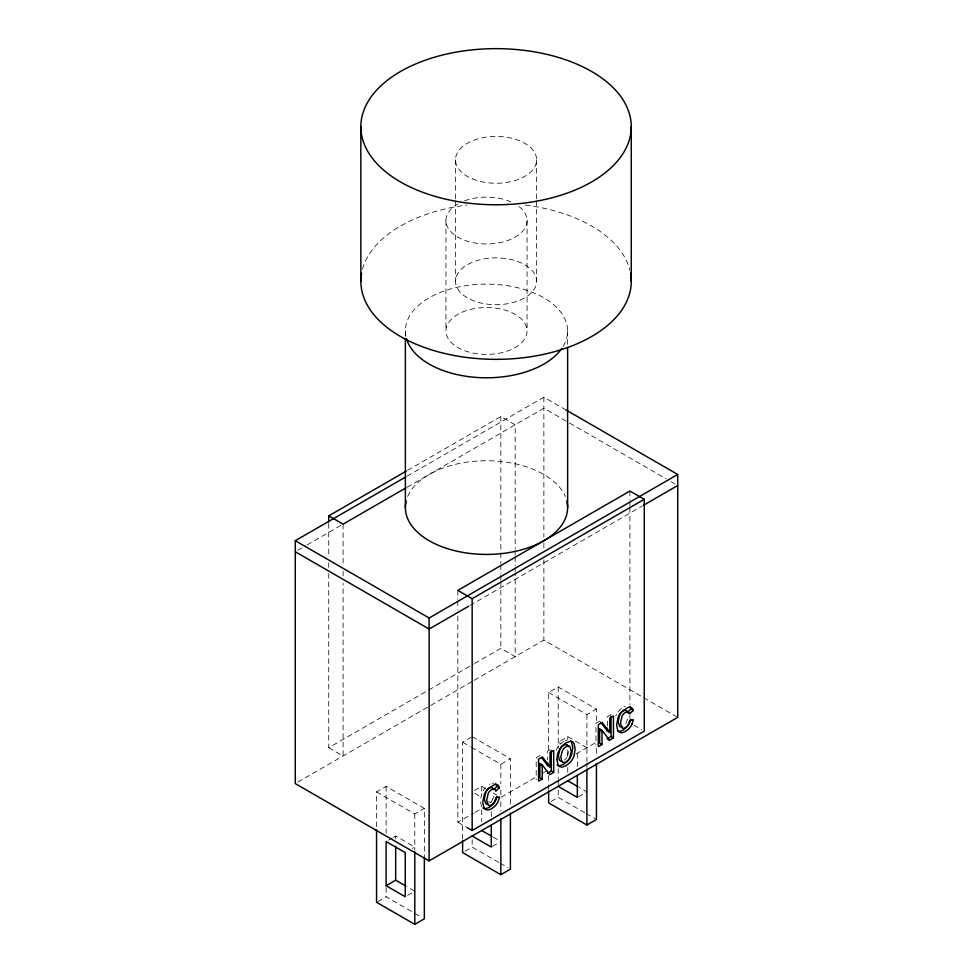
<?xml version="1.0" encoding="UTF-8"?>
<svg xmlns="http://www.w3.org/2000/svg" width="973" height="973" viewBox="0 0 973 973"><rect width="100%" height="100%" fill="white"/><g stroke="black" fill="none" stroke-linecap="round" stroke-linejoin="round"><path stroke-width="0.73" stroke-dasharray="4.87 3.65" d="M492.739 799.076L493.725 796.303M567.429 756.386L568.889 749.356M492.63 799.344L492.52 799.611A5.522 3.187 -60 0 1 491.876 800.803A5.814 3.357 -60 0 1 490.295 802.676M621.37 708.405L620.069 709.548A11.238 6.495 -60 0 0 617.454 712.795A11.907 6.872 -60 0 0 616.821 713.878M564.267 760.095L564.535 759.901A6.665 3.856 -60 0 0 566.87 757.371M407.565 470.36L500.84 416.517L515.179 424.787L515.179 549.052M407.079 476.162L543.871 397.191L566.177 410.071M297.908 550.231L305.802 545.683M307.115 544.916L341.316 525.177M407.079 487.205L543.871 408.234L665.909 478.692M469.91 605.486L642.204 506.021M328.74 573.45L328.74 747.714L473.255 664.279M474.569 663.525L500.84 648.359L515.179 656.629L515.179 573.292M297.908 782.073L429.786 705.936M430.759 705.376L473.146 680.905M474.155 680.322L543.871 640.076L642.289 696.899M376.551 826.649L376.551 791.876L386.111 786.354L424.35 808.429L424.35 856.824M462.601 838.981L462.601 742.192L470.968 737.364M548.65 749.976L548.65 692.508L558.21 686.987L596.449 709.074L596.449 724.192M376.551 791.876L414.79 813.951L424.35 808.429M471.516 747.349L500.84 764.267L510.399 758.745L510.399 805.632M548.65 692.508L586.889 714.596L596.449 709.074M388.507 840.173L392.083 838.106M393.287 837.412L395.67 836.026L414.79 847.069L412.406 848.456M474.544 790.49L481.72 786.354L485.539 788.556M586.889 747.714L567.77 736.67L558.21 742.192L560.752 743.664M540.015 755.583L536.196 757.797L536.196 779.738M550.086 749.782L547.641 751.18L547.641 759.804M599.769 721.09L595.95 723.292L595.95 745.245M611.056 714.571L607.395 716.687L607.395 728.181M457.821 616.152L457.821 822.234L473.583 813.124M474.897 812.37L481.465 808.575M501.168 797.203L536.634 776.722M543.214 772.927L547.154 770.652M576.052 753.966L595.756 742.594M377.743 901.582L386.111 896.753L421.808 917.357M464.985 851.217L472.16 847.069L498.93 862.528M551.034 801.533L558.21 797.398L584.98 812.844M407.626 895.367L414.79 891.232L407.14 886.817M492.472 846.376L500.84 841.548M578.521 796.705L586.889 791.876L579.239 787.461M489.419 784.396L490.27 783.934M624.119 706.666L625.323 706.167M565.167 740.769L566.979 740.198M627.573 719.023L626.369 722.331A5.522 3.187 -60 0 1 625.724 723.523A5.814 3.357 -60 0 1 624.654 724.909M671.151 481.72L675.092 483.995M643.603 697.653L676.405 716.59M633.824 725.128L641.645 729.641M472.16 736.67L510.399 758.745M462.601 742.192L470.251 746.607M586.257 813.586L595.172 818.731M493.189 792.971L497.021 795.184M474.702 793.348L481.088 797.021M488.726 801.436L491.28 802.907M493.189 837.133L498.298 840.076M328.74 747.714L343.092 755.997L343.092 583.253M457.821 822.234L465.641 826.746M500.207 863.258L507.857 867.685M629.908 491.037L629.908 500.122M629.908 501.642L629.908 506.191M629.908 507.699L629.908 704.683M629.908 715.301L629.908 718.329M596.449 748.395L596.449 755.96M586.889 714.596L586.889 761.47M586.889 762.99L586.889 767.527M577.33 753.236L577.33 767.952M567.77 736.67L567.77 739.614M567.77 749.915L567.77 755.814M567.77 767.588L567.77 773.474M567.624 330.954L567.624 346.047M558.21 686.987L558.21 748.079M558.21 768.658L558.21 778.996M558.21 780.468L558.21 784.883M558.21 789.833L558.21 797.398M548.65 775.688L548.65 783.253M548.65 784.761L548.65 789.298M543.871 397.191L543.871 537.035M543.871 543.092L543.871 549.161M543.871 559.767L543.871 640.076M536.622 159.827L536.622 199.307M536.622 200.815L536.622 281.27A40.562 23.425 0 0 1 475.785 301.557A40.562 23.425 0 0 1 475.785 260.995A40.562 23.425 0 0 1 536.622 281.27M527.062 220.555L527.062 330.954A40.562 23.425 0 0 1 466.213 351.229A40.562 23.425 0 0 1 466.213 310.667A40.562 23.425 0 0 1 527.062 330.954M515.179 550.56L515.179 555.109M515.179 556.629L515.179 565.714M515.179 567.235L515.179 571.771M500.84 416.517L500.84 563.501M500.84 565.009L500.84 574.106M500.84 575.615L500.84 580.163M500.84 581.684L500.84 648.359M500.84 764.267L500.84 783.934M500.84 789.979L500.84 796.036M500.84 801.813L500.84 811.154M491.28 811.737L491.28 820.58M481.72 786.354L481.72 793.713M481.72 809.901L481.72 821.674M472.16 839.504L472.16 847.069M457.821 590.392L457.821 599.477M457.821 600.998L457.821 610.095M455.498 159.827L455.498 199.307M455.498 200.815L455.498 281.27M445.938 220.555L445.938 330.954M414.79 813.951L414.79 850.244M405.376 330.954L405.376 336.986M395.67 836.026L395.67 838.969M386.111 786.354L386.111 833.229M386.111 887.68L386.111 896.753M343.092 524.155L343.092 565.07M343.092 571.127L343.092 577.184M328.74 523.45L328.74 556.787M328.74 562.844L328.74 567.393M405.948 336.512A81.124 46.838 0 0 1 495.172 284.384A81.124 46.838 0 0 1 563.16 346.266M407.663 496.546A81.124 46.838 0 0 1 486.5 460.752A81.124 46.838 0 0 1 565.337 496.546M518.974 206.519A40.562 23.425 0 0 1 512.321 238.616A40.562 23.425 0 0 1 456.483 236.305A40.562 23.425 0 0 1 457.821 203.989M464.571 200.852A40.562 23.425 0 0 1 510.813 201.8M362.467 269.229A135.211 78.059 0 0 1 466.858 205.048M525.262 205.048A135.211 78.059 0 0 1 629.993 270.555M615.739 716.177A11.408 6.592 -60 0 1 616.517 714.437M556.142 750.353A11.652 6.726 -60 0 1 559.451 744.868M560.071 744.248A14.717 8.489 -60 0 1 564.182 741.304M481.671 806.544A11.688 6.75 -60 0 1 481.465 806.191L480.516 801.752A24.033 13.877 -60 0 1 480.553 799.757L481.89 793.457A11.408 6.592 -60 0 1 482.961 791.158M483.277 790.611A11.907 6.872 -60 0 1 483.605 790.076A11.238 6.495 -60 0 1 485.405 787.668M492.216 783.229A10.302 5.947 -60 0 1 493.919 783.131M472.258 178.801A40.562 23.425 0 0 0 536.403 162.248A40.562 23.425 0 0 0 479.519 138.446A40.562 23.425 0 0 0 472.258 178.801"/><path stroke-width="1.46" d="M496.923 796.607L495.829 799.83M630.772 719.327L629.677 722.55A9.949 5.741 -60 0 1 625.554 728.23L623.815 729.531A16.419 9.475 -60 0 1 622.598 730.249L620.823 731.003A11.262 6.495 -60 0 1 617.441 730.954M632.061 723.924L633.399 719.704L629.738 720.458L628.765 723.705A5.522 3.187 -60 0 1 628.12 724.909A5.814 3.357 -60 0 1 625.615 727.463A7.711 4.451 -60 0 1 624.909 727.853L624.654 727.962A6.106 3.527 -60 0 1 622.136 727.926L620.665 723.632A24.921 14.388 -60 0 1 620.652 722.148L622.173 715.873A6.276 3.624 -60 0 1 624.727 712.905L624.982 712.735A6.093 3.515 -60 0 1 629.786 713.562M493.372 789.602L497.033 786.403L499.429 787.777L495.768 790.988M328.74 521.929L328.74 515.872L406.252 471.127M566.177 410.071L677.719 474.471L677.719 717.356L429.129 860.874L295.281 783.593L295.281 540.708L405.765 476.928M406.142 487.741L343.092 524.155L328.74 515.872M295.281 540.708L429.129 617.989L677.719 474.471M644.26 499.307L629.908 491.037L457.821 590.392L472.16 598.675L644.26 499.307L644.26 731.149L472.16 830.504L466.943 827.5M468.597 606.252L429.129 629.032L295.281 551.752M643.518 505.255L677.719 485.515M547.361 773.292L551.302 771.017L553.686 772.392L553.686 750.451L550.037 752.567L550.037 766.931L547.641 765.556L541.718 757.797M613.452 737.899L611.056 736.512L607.116 738.787L609.512 740.173L613.452 737.899L613.452 715.958L609.791 718.062L609.791 732.438L607.395 731.051L600.621 722.197M542.241 779.008L539.857 777.622L539.857 763.477L542.241 764.863L542.241 779.008L538.58 781.124L538.58 759.171L542.411 756.97L550.037 766.931M553.686 772.392L549.757 774.666L542.241 764.863M601.995 744.503L599.611 743.129L599.611 728.984L601.995 730.358L601.995 744.503L598.334 746.619L598.334 724.678L602.165 722.465L609.791 732.438M386.111 885.71L405.23 896.753L405.23 852.591L386.111 841.548L386.111 885.71L395.67 880.188L405.875 886.075M376.551 829.677L376.551 902.275L414.79 924.35L424.35 918.828L424.35 858.332M462.601 840.49L462.601 852.591L500.84 874.666L510.399 869.157L510.399 813.197M548.65 790.818L548.65 802.907L586.889 824.995L596.449 819.473L596.449 763.513M562.747 762.285L562.37 762.054A6.811 3.928 -60 0 1 561.859 761.555L560.898 757.712A19.655 11.348 -60 0 1 560.91 756.325L562.503 750.426A6.616 3.819 -60 0 1 564.985 747.446L565.812 746.875A9.183 5.303 -60 0 1 566.675 746.388L567.478 746.084A6.543 3.783 -60 0 1 569.862 746.376L571.273 751.667L569.448 758.429A6.616 3.819 -60 0 1 566.931 761.287L566.663 761.47A8.404 4.853 -60 0 1 565.824 761.981L565.277 762.236A6.677 3.856 -60 0 1 562.747 762.297M567.77 780.832L577.962 786.719M558.21 786.354L577.33 797.398L577.33 775.311M481.72 830.516L491.912 836.403M472.16 836.026L491.28 847.069L491.28 824.995M567.295 744.88L568.536 746.729M601.995 730.358L609.512 740.173M599.611 728.984L601.278 731.161M539.857 763.477L541.523 765.654M556.994 759.658L558.161 765.143A11.396 6.58 -60 0 0 562.358 767.065L566.116 765.642L569.825 762.735A11.25 6.495 -60 0 0 572.063 759.889A11.725 6.775 -60 0 0 572.708 758.818A11.53 6.665 -60 0 0 574.009 755.96L575.177 749.052L573.997 743.457A11.53 6.653 -60 0 0 569.327 741.572L566.566 742.618A14.717 8.489 -60 0 0 562.005 746.072A11.652 6.726 -60 0 0 557.93 753.503M631.27 126.709A135.211 78.059 0 0 1 428.461 194.32A135.211 78.059 0 0 1 428.461 59.11A135.211 78.059 0 0 1 631.27 126.709L631.27 281.27M611.056 716.043L611.056 736.512M607.395 728.181L607.395 731.051M586.889 769.035L586.889 824.995M567.624 347.556L567.624 507.59M551.302 750.536L551.302 771.017M547.641 762.674L547.641 765.556M500.84 818.719L500.84 874.666M472.16 598.675L472.16 830.504M429.129 617.989L429.129 860.874M414.79 851.764L414.79 924.35M405.376 338.507L405.376 507.59M395.67 846.34L395.67 880.188M360.849 126.709L360.849 281.27M561.81 348.358A81.124 46.838 0 0 1 477.828 377.524A81.124 46.838 0 0 1 406.495 338.713M566.797 500.925A81.124 46.838 0 0 1 486.5 554.428A81.124 46.838 0 0 1 406.203 500.925M630.553 273.206A135.211 78.059 0 0 1 496.06 359.341A135.211 78.059 0 0 1 361.579 273.206M627.39 712.175A6.093 3.515 -60 0 0 622.586 711.336L622.343 711.531A6.276 3.624 -60 0 0 619.765 714.486L618.256 720.774A24.921 14.388 -60 0 0 618.281 722.246L619.752 726.539A6.106 3.527 -60 0 0 622.27 726.588M629.835 706.921A10.983 6.337 -60 0 1 630.82 709.171M632.097 723.936A9.949 5.741 -60 0 1 627.938 729.604L626.211 730.905A16.419 9.475 -60 0 1 624.982 731.635L623.207 732.377A11.262 6.495 -60 0 1 619.837 732.328A12.308 7.103 -60 0 1 618.901 731.781A11.688 6.75 -60 0 1 617.709 730.297L616.76 725.846A24.033 13.877 -60 0 1 616.785 723.851L618.135 717.551A11.408 6.592 -60 0 1 619.205 715.264A11.907 6.872 -60 0 1 619.837 714.182A11.238 6.495 -60 0 1 622.452 710.922L628.461 707.335A10.302 5.947 -60 0 1 631.331 707.59A10.983 6.337 -60 0 1 633.216 710.558M570.604 740.927A11.53 6.653 -60 0 1 571.613 742.071L572.781 747.678L571.613 754.574A11.53 6.665 -60 0 1 570.312 757.432A11.725 6.775 -60 0 1 569.679 758.514A11.25 6.495 -60 0 1 567.429 761.36L563.72 764.255L559.974 765.678A11.396 6.58 -60 0 1 557.067 765.094M567.295 744.868A6.556 3.783 -60 0 0 564.827 744.783L564.279 745.014A9.183 5.303 -60 0 0 563.428 745.488L562.601 746.072A6.677 3.856 -60 0 0 559.937 749.368L558.526 754.939A19.655 11.348 -60 0 0 558.502 756.325L559.475 760.181A6.811 3.928 -60 0 0 559.974 760.679L560.351 760.91A6.677 3.856 -60 0 0 561.883 761.141M557.067 759.609A18.013 10.399 -60 0 1 557.784 753.528M572.367 741.913A11.798 6.811 -60 0 1 572.988 742.302M493.542 789.456A6.093 3.515 -60 0 0 488.738 788.604L488.482 788.811A6.276 3.624 -60 0 0 485.916 791.767L484.408 798.055A24.921 14.388 -60 0 0 484.42 799.526L485.904 803.82A6.106 3.527 -60 0 0 487.935 804.026M495.573 783.751A10.983 6.337 -60 0 1 496.972 786.452M495.853 799.83A9.949 5.741 -60 0 1 491.706 805.498L489.966 806.812A16.419 9.475 -60 0 1 488.75 807.529L486.974 808.271A11.262 6.495 -60 0 1 483.922 808.356M483.277 808.064A12.308 7.103 -60 0 1 482.961 807.882M497.483 784.87A10.302 5.947 -60 0 0 494.612 784.615L488.604 788.203A11.238 6.495 -60 0 0 485.989 791.463A11.907 6.872 -60 0 0 485.357 792.545A11.408 6.592 -60 0 0 484.286 794.832L482.936 801.132A24.033 13.877 -60 0 0 482.912 803.126L483.861 807.578A11.688 6.75 -60 0 0 485.053 809.062A12.308 7.103 -60 0 0 485.989 809.609A11.262 6.495 -60 0 0 489.358 809.658L491.134 808.916A16.419 9.475 -60 0 0 492.362 808.186L494.089 806.885A9.949 5.741 -60 0 0 498.249 801.217L499.538 796.984L495.889 797.726L494.904 800.986A5.522 3.187 -60 0 1 494.272 802.178M497.531 784.773A10.983 6.337 -60 0 1 499.356 787.838M495.926 790.842A6.093 3.515 -60 0 0 491.122 789.991L490.879 790.185A6.276 3.624 -60 0 0 488.312 793.141L486.804 799.429A24.921 14.388 -60 0 0 486.816 800.901L488.288 805.194A6.106 3.527 -60 0 0 490.806 805.243L491.049 805.121A7.711 4.451 -60 0 0 491.766 804.744A5.814 3.357 -60 0 0 494.284 802.19M630.881 709.122L627.232 712.321L629.616 713.708L633.277 710.497L630.881 709.122"/></g></svg>
